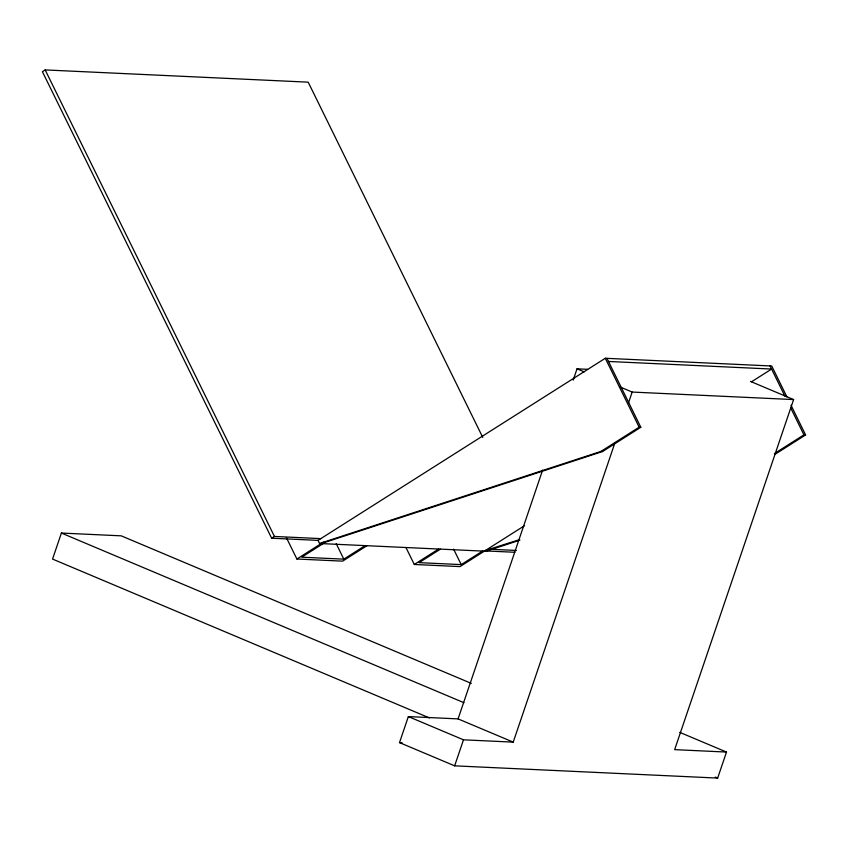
<?xml version="1.0" encoding="UTF-8"?>
<svg xmlns="http://www.w3.org/2000/svg" width="848" height="848" viewBox="0 0 848 848"><rect width="100%" height="100%" fill="white"/><g stroke="black" fill="none" stroke-linecap="round" stroke-linejoin="round"><path stroke-width="1.27" d="M471.297 683.382L121.232 535.841L61.395 533.053L52.555 559.076L429.448 717.927M679.757 732.354L726.503 752.059L717.652 778.082L454.645 765.839L399.514 742.604L408.354 716.581L458.079 718.892L513.22 742.127L614.758 443.324M458.079 718.892L542.625 470.099M573.216 380.084L577.032 368.827L587.622 369.315M454.645 765.839L463.485 739.816L513.22 742.127M628.347 403.319L632.173 392.062L793.601 399.578L674.648 749.643L726.503 752.059M482.777 437.441L308.195 82.161L45.177 69.918L42.4 71.688L271.657 538.226L318.042 540.377L605.302 358.269L771.733 366.007L786.912 396.906M271.657 538.226L274.445 536.455L320.82 538.618M286.37 537.611L296.895 559.012L323.47 542.158M323.024 543.663L301.687 557.189L343.811 559.15L365.149 545.624M366.951 545.709L342.603 561.143L296.895 559.012M406.107 547.829L414.29 564.471L438.639 549.038M440.43 549.122L419.092 562.648L461.217 564.609L482.554 551.083M318.042 540.377L319.579 543.504L600.914 451.433L639.169 427.18L640.823 427.265L606.956 358.344M321.233 543.579L602.578 451.518L640.823 427.265M524.583 525.654L460.008 566.602L414.29 564.471M751.487 381.812L771.606 369.05L608.493 361.46M774.425 453.563L803.936 434.854L805.6 434.929L791.004 405.227M774.998 454.337L805.6 434.929M519.517 539.657L484.197 550.861L514.916 552.281M319.579 543.504L486.01 551.242L519.919 540.144M600.914 451.433L602.578 451.518M489.953 549.228L516.379 550.458M399.514 742.604L402.132 742.721M750.448 381.388L793.601 399.578M577.032 368.827L584.23 371.859M620.185 387.017L632.173 392.062M715.256 777.065L717.652 778.082M61.395 533.053L463.909 702.695M408.354 716.581L463.485 739.816M770.069 365.933L784.888 396.08M790.665 407.824L803.936 434.854M605.302 358.269L639.169 427.18M453.616 549.154L461.217 564.609M336.221 543.695L343.811 559.15M45.177 69.918L274.445 536.455"/></g></svg>
